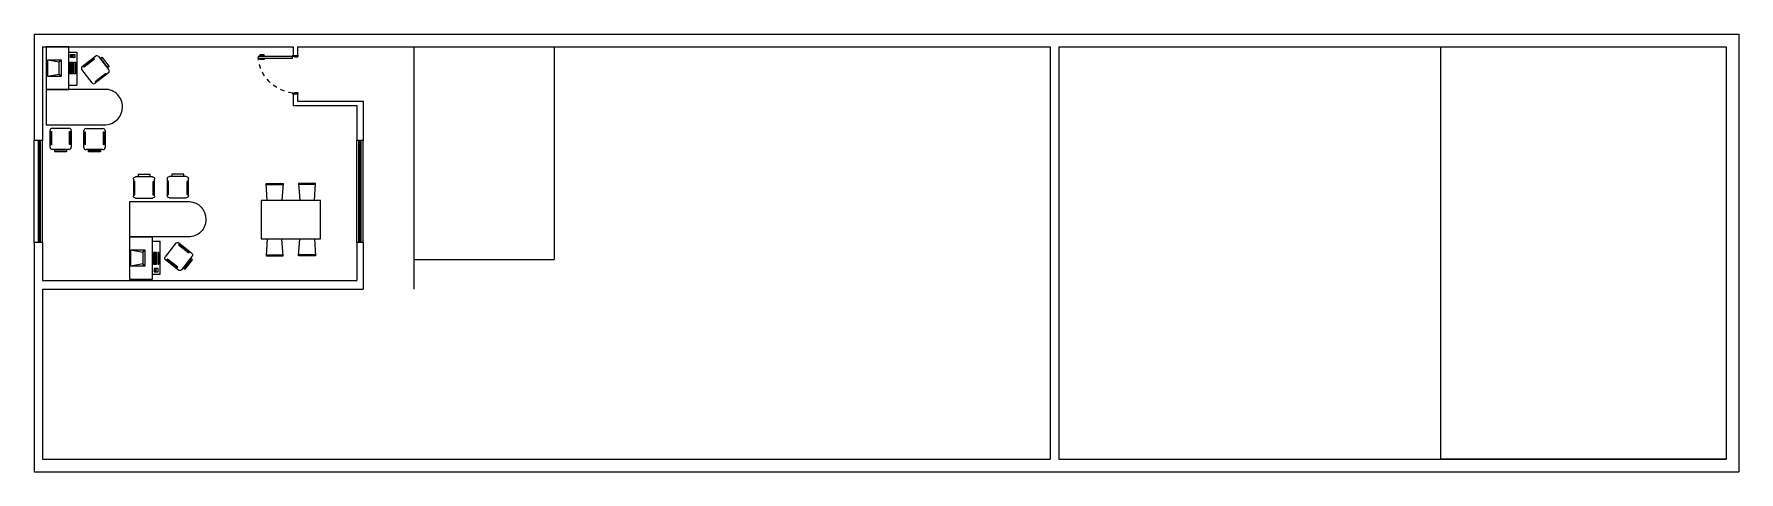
# Model space of a CAD drawing. Header units: millimetres. Extents: x 60.1 to 100.3, y 111.2 to 121.5.
import ezdxf

# ---------------------------------------------------------------- set-up
doc = ezdxf.new("R2010")
doc.units = ezdxf.units.MM
doc.linetypes.add('HIDDEN', pattern=[0.375, 0.25, -0.125])
for name, color, linetype in [('00-MURO', 1, 'Continuous'), ('04-CARPINTERIAS', 3, 'Continuous'), ('06-MOBILIARIO', 252, 'Continuous')]:
    doc.layers.add(name, color=color, linetype=linetype)

# ---------------------------------------------------------------- blocks, each defined once
blk = doc.blocks.new('IRI-OCASA-Layout R 9$0$OCA_puesto gerente')
at = {"layer": '06-MOBILIARIO'}
for p, q in [((0, 2.4735), (0, 1.4745)), ((0.5292, 2.4735), (0, 2.4735)), ((0.5292, 1.4745), (0.5292, 2.4735)), ((0.026144, 2.161848), (0.026144, 1.780848)), ((0.305545, 2.111048), (0.026144, 2.161848)), ((0.356345, 2.161848), (0.026144, 2.161848)), ((0.356345, 2.161848), (0.305545, 2.111048)), ((0.305545, 1.831648), (0.305545, 2.111048)), ((0.356345, 1.780848), (0.356345, 2.161848)), ((0.5292, 2.34927), (0.719485, 2.34927)), ((0.55734, 2.116405), (0.63354, 2.116405)), ((0.55734, 1.837005), (0.55734, 2.116405)), ((0.572581, 2.220396), (0.572581, 2.296596)), ((0.572581, 2.296596), (0.674181, 2.296596)), ((0.674181, 2.220396), (0.572581, 2.220396)), ((0.58274, 1.837005), (0.58274, 2.116405)), ((0.597981, 2.233096), (0.597981, 2.283896)), ((0.597981, 2.283896), (0.623381, 2.283896)), ((0.597981, 2.258496), (0.623381, 2.258496)), ((0.623381, 2.233096), (0.597981, 2.233096)), ((0.60814, 2.116405), (0.60814, 1.837005)), ((0.623381, 2.283896), (0.623381, 2.233096)), ((0.63354, 2.116405), (0.63354, 1.837005)), ((0.65894, 2.116405), (0.68434, 2.116405)), ((0.65894, 1.837005), (0.65894, 2.116405)), ((0.674181, 2.296596), (0.674181, 2.220396)), ((0.68434, 2.116405), (0.68434, 1.837005)), ((0.719485, 2.34927), (0.719485, 1.572094)), ((0.843753, 2.009432), (1.156759, 2.254286)), ((1.226948, 2.245711), (1.472357, 1.931996)), ((0.026144, 1.780848), (0.305545, 1.831648)), ((0.026144, 1.780848), (0.356345, 1.780848)), ((0.305545, 1.831648), (0.356345, 1.780848)), ((0.63354, 1.837005), (0.55734, 1.837005)), ((0.68434, 1.837005), (0.65894, 1.837005)), ((1.080587, 1.625528), (0.835178, 1.939243)), ((1.463782, 1.861807), (1.150775, 1.616953)), ((0, 1.4745), (0.5292, 1.4745)), ((1.3836, 1.4745), (0, 1.4745)), ((0, 1.4745), (0, 0.6411)), ((0.5292, 1.572094), (0.719485, 1.572094)), ((1.7952, 1.059702), (1.7952, 1.063102)), ((0, 0.6411), (1.404391, 0.6411)), ((0.08873, 0.111689), (0.08873, 0.509089)), ((0.13873, 0.559089), (0.53703, 0.559089)), ((0.58703, 0.509089), (0.58703, 0.111689)), ((0.884856, 0.1049), (0.884856, 0.5023)), ((0.934856, 0.5523), (1.333156, 0.5523)), ((1.383156, 0.5023), (1.383156, 0.1049)), ((0.53703, 0.061689), (0.13873, 0.061689)), ((1.333156, 0.0549), (0.934856, 0.0549))]:
    blk.add_line(p, q, dxfattribs=at)
for points in [[(1.119735, 2.199042), (1.131257, 2.184313), (0.88961, 1.995281), (0.878088, 2.01001)], [(1.306357, 2.233303), (1.478999, 2.012608), (1.445367, 1.986298), (1.272725, 2.206994)], [(1.396414, 1.849735), (1.409537, 1.832958), (1.165764, 1.642263), (1.15264, 1.659039)], [(0.12073, 0.172189), (0.09943, 0.172189), (0.09943, 0.481689), (0.12073, 0.481689)], [(0.56633, 0.174889), (0.54763, 0.174889), (0.54763, 0.481689), (0.56633, 0.481689)], [(0.916856, 0.1654), (0.895556, 0.1654), (0.895556, 0.4749), (0.916856, 0.4749)], [(1.362456, 0.1681), (1.343756, 0.1681), (1.343756, 0.4749), (1.362456, 0.4749)], [(0.47833, 0.006789), (0.19813, 0.006789), (0.19813, 0.049489), (0.47833, 0.049489)], [(1.274456, 0), (0.994256, 0), (0.994256, 0.0427), (1.274456, 0.0427)]]:
    blk.add_lwpolyline(points, close=True, dxfattribs=at)
for centre, radius, start, end in [((0.87456, 1.97005), 0.05, 128.034833, 218.034833), ((1.187566, 2.214904), 0.05, 38.034833, 128.034833), ((1.119968, 1.656335), 0.05, 218.034833, 308.034833), ((1.432975, 1.901189), 0.05, 308.034833, 38.034833), ((1.386346, 1.065648), 0.408861, 359.643216, 90.384836), ((1.374057, 1.062211), 0.422202, 274.120115, 359.595756), ((0.13873, 0.509089), 0.05, 90, 180), ((0.53703, 0.509089), 0.05, 0, 90), ((0.934856, 0.5023), 0.05, 90, 180), ((1.333156, 0.5023), 0.05, 0, 90), ((0.13873, 0.111689), 0.05, 180, 270), ((0.53703, 0.111689), 0.05, 270, 0), ((0.934856, 0.1049), 0.05, 180, 270), ((1.333156, 0.1049), 0.05, 270, 0)]:
    blk.add_arc(centre, radius, start, end, dxfattribs=at)
blk = doc.blocks.new('A$C49CE79F2')
at = {"layer": '04-CARPINTERIAS', "lineweight": 9}
for p, q in [((-60, 907.981707, 7.994941), (-60, 887.981707, 7.994941)), ((-60, 907.981707, 7.994941), (-60, 887.981707, 7.994941)), ((-60, 907.981707, 7.994941), (-60, 887.981707, 7.994941)), ((-60, 907.981707, 7.994941), (-60, 887.981707, 7.994941)), ((-60, 887.981707, 7.994941), (-20, 887.981707, 7.994941)), ((-60, 887.981707, 7.994941), (-20, 887.981707, 7.994941)), ((-60, 887.981707, 7.994941), (-20, 887.981707, 7.994941)), ((-60, 887.981707, 7.994941), (-20, 887.981707, 7.994941)), ((-55, 912.981707, 7.994941), (-50, 912.981707, 7.994941)), ((-55, 912.981707, 7.994941), (-50, 912.981707, 7.994941)), ((-50, 902.981707, 7.994941), (0, 902.981707, 7.994941)), ((-50, 902.981707, 7.994941), (0, 902.981707, 7.994941)), ((-50, 902.981707, 7.994941), (0, 902.981707, 7.994941)), ((-50, 902.981707, 7.994941), (0, 902.981707, 7.994941)), ((-50, 902.981707, 7.994941), (0, 902.981707, 7.994941)), ((-50, 902.981707, 7.994941), (0, 902.981707, 7.994941)), ((-50, 902.981707, 7.994941), (0, 902.981707, 7.994941)), ((-50, 902.981707, 7.994941), (0, 902.981707, 7.994941)), ((-50, 902.981707, 7.994941), (0, 902.981707, 7.994941)), ((-50, 902.981707, 7.994941), (0, 902.981707, 7.994941)), ((-50, 902.981707, 7.994941), (0, 902.981707, 7.994941)), ((-50, 902.981707, 7.994941), (50, 902.981707, 7.994941)), ((-20, 887.981707, 7.994941), (-20, 872.981707, 7.994941)), ((-20, 887.981707, 7.994941), (-20, 872.981707, 7.994941)), ((-20, 887.981707, 7.994941), (-20, 872.981707, 7.994941)), ((-20, 887.981707, 7.994941), (-20, 872.981707, 7.994941)), ((-20, 872.981707, 7.994941), (5, 872.981707, 7.994941)), ((-20, 872.981707, 7.994941), (5, 872.981707, 7.994941)), ((-20, 872.981707, 7.994941), (5, 872.981707, 7.994941)), ((-20, 872.981707, 7.994941), (55, 872.981707, 7.994941)), ((50, 912.981707, 7.994941), (55, 912.981707, 7.994941)), ((50, 912.981707, 7.994941), (55, 912.981707, 7.994941)), ((60, 907.981707, 7.994941), (60, 877.981707, 7.994941)), ((60, 907.981707, 7.994941), (60, 877.981707, 7.994941)), ((60, 907.981707, 7.994941), (60, 877.981707, 7.994941)), ((60, 907.981707, 7.994941), (60, 877.981707, 7.994941)), ((-874.982858, 20.285966), (-874.982858, 60.285966)), ((-874.982858, 60.285966), (-65, 60)), ((-874.982858, 20.285966), (-874.982858, 60.285966)), ((-874.982858, 60.285966), (-65, 60)), ((-874.982858, 20.285966), (-874.982858, 60.285966)), ((-874.982858, 60.285966), (-65, 60)), ((-874.982858, 20.285966), (-874.982858, 60.285966)), ((-874.982858, 60.285966), (-65, 60)), ((-65, 20), (-874.982858, 20.285966)), ((-65, 20), (-874.982858, 20.285966)), ((-65, 20), (-874.982858, 20.285966)), ((-65, 20), (-874.982858, 20.285966)), ((-65, 60), (-65, 20)), ((-65, 60), (-65, 20)), ((-65, 60), (-65, 20)), ((-65, 60), (-65, 20)), ((-60, 15), (-20, 15)), ((-60, -5), (-60, 15)), ((-60, 15), (-20, 15)), ((-60, -5), (-60, 15)), ((-60, 15), (-20, 15)), ((-60, -5), (-60, 15)), ((-60, 15), (-20, 15)), ((-60, -5), (-60, 15)), ((-50, 0), (0, 0)), ((-50, 0), (0, 0)), ((-50, 0), (0, 0)), ((-50, 0), (0, 0)), ((-50, 0), (0, 0)), ((-50, 0), (0, 0)), ((-50, 0), (0, 0)), ((-50, 0), (0, 0)), ((-50, 0), (0, 0)), ((-50, 0), (0, 0)), ((-50, 0), (0, 0)), ((-50, 0), (50, 0)), ((-20, 15), (-20, 30)), ((-20, 30), (5, 30)), ((-20, 15), (-20, 30)), ((-20, 30), (5, 30)), ((-20, 15), (-20, 30)), ((-20, 30), (5, 30)), ((-20, 15), (-20, 30)), ((-20, 30), (55, 30)), ((60, -5), (60, 25)), ((60, -5), (60, 25)), ((60, -5), (60, 25)), ((60, -5), (60, 25)), ((-55, -10), (-50, -10)), ((-55, -10), (-50, -10)), ((50, -10), (55, -10)), ((50, -10), (55, -10))]:
    blk.add_line(p, q, dxfattribs=at)
at = {"layer": '04-CARPINTERIAS'}
for p, q in [((-50, 912.981707, 7.994941), (-50, 902.981707, 7.994941)), ((-50, 912.981707, 7.994941), (-50, 902.981707, 7.994941)), ((-50, 912.981707, 7.994941), (-50, 902.981707, 7.994941)), ((-50, 912.981707, 7.994941), (-50, 902.981707, 7.994941)), ((-50, 902.981707, 7.994941), (0, 902.981707, 7.994941)), ((-50, 902.981707, 7.994941), (0, 902.981707, 7.994941)), ((50, 912.981707, 7.994941), (50, 902.981707, 7.994941)), ((50, 912.981707, 7.994941), (50, 902.981707, 7.994941)), ((50, 912.981707, 7.994941), (50, 902.981707, 7.994941)), ((-50, 0), (0, 0)), ((-50, -10), (-50, 0)), ((-50, -10), (-50, 0)), ((-50, 0), (0, 0)), ((-50, -10), (-50, 0)), ((-50, -10), (-50, 0)), ((50, -10), (50, 0)), ((50, -10), (50, 0)), ((50, -10), (50, 0))]:
    blk.add_line(p, q, dxfattribs=at)
at = {"layer": '04-CARPINTERIAS', "color": 252}
for p, q in [((-732.821822, 93.577966), (-835.875822, 93.577966)), ((-835.875822, 93.577966), (-835.875822, 79.511966)), ((-732.821822, 93.577966), (-835.875822, 93.577966)), ((-835.875822, 93.577966), (-835.875822, 79.511966)), ((-732.821822, 93.577966), (-835.875822, 93.577966)), ((-835.875822, 93.577966), (-835.875822, 79.511966)), ((-732.821822, 93.577966), (-835.875822, 93.577966)), ((-835.875822, 93.577966), (-835.875822, 79.511966)), ((-835.875822, 79.511966), (-826.499822, 79.511966)), ((-835.875822, 79.511966), (-826.499822, 79.511966)), ((-835.875822, 79.511966), (-826.499822, 79.511966)), ((-835.875822, 79.511966), (-826.499822, 79.511966)), ((-835.875822, 60.285966), (-835.875822, 69.353966)), ((-835.875822, 69.353966), (-803.059822, 69.353966)), ((-835.875822, 60.285966), (-835.875822, 69.353966)), ((-835.875822, 69.353966), (-803.059822, 69.353966)), ((-835.875822, 60.285966), (-835.875822, 69.353966)), ((-835.875822, 69.353966), (-803.059822, 69.353966)), ((-835.875822, 60.285966), (-835.875822, 69.353966)), ((-835.875822, 69.353966), (-803.059822, 69.353966)), ((-835.875822, 20.285966), (-835.875822, 11.217966)), ((-835.875822, 20.285966), (-835.875822, 11.217966)), ((-835.875822, 20.285966), (-835.875822, 11.217966)), ((-835.875822, 20.285966), (-835.875822, 11.217966)), ((-835.875822, 11.217966), (-803.059822, 11.217966)), ((-835.875822, 11.217966), (-803.059822, 11.217966)), ((-835.875822, 11.217966), (-803.059822, 11.217966)), ((-835.875822, 11.217966), (-803.059822, 11.217966)), ((-835.875822, -13.006034), (-835.875822, 1.059966)), ((-835.875822, 1.059966), (-826.499822, 1.059966)), ((-835.875822, -13.006034), (-835.875822, 1.059966)), ((-835.875822, 1.059966), (-826.499822, 1.059966)), ((-835.875822, -13.006034), (-835.875822, 1.059966)), ((-835.875822, 1.059966), (-826.499822, 1.059966)), ((-835.875822, -13.006034), (-835.875822, 1.059966)), ((-835.875822, 1.059966), (-826.499822, 1.059966)), ((-826.499822, 69.353966), (-826.499822, 79.511966)), ((-826.499822, 79.511966), (-812.045822, 79.511966)), ((-826.499822, 79.511966), (-732.821822, 79.511966)), ((-826.499822, 69.353966), (-826.499822, 79.511966)), ((-826.499822, 79.511966), (-812.045822, 79.511966)), ((-826.499822, 79.511966), (-732.821822, 79.511966)), ((-826.499822, 69.353966), (-826.499822, 79.511966)), ((-826.499822, 79.511966), (-812.045822, 79.511966)), ((-826.499822, 79.511966), (-732.821822, 79.511966)), ((-826.499822, 69.353966), (-826.499822, 79.511966)), ((-826.499822, 79.511966), (-812.045822, 79.511966)), ((-826.499822, 79.511966), (-732.821822, 79.511966)), ((-826.499822, 11.217966), (-826.499822, 1.059966)), ((-826.499822, 11.217966), (-826.499822, 1.059966)), ((-826.499822, 11.217966), (-826.499822, 1.059966)), ((-826.499822, 11.217966), (-826.499822, 1.059966)), ((-826.499822, 1.059966), (-812.045822, 1.059966)), ((-826.499822, 1.059966), (-732.821822, 1.059966)), ((-826.499822, 1.059966), (-812.045822, 1.059966)), ((-826.499822, 1.059966), (-732.821822, 1.059966)), ((-826.499822, 1.059966), (-812.045822, 1.059966)), ((-826.499822, 1.059966), (-732.821822, 1.059966)), ((-826.499822, 1.059966), (-812.045822, 1.059966)), ((-826.499822, 1.059966), (-732.821822, 1.059966)), ((-812.045822, 79.511966), (-812.045822, 69.353966)), ((-812.045822, 79.511966), (-812.045822, 69.353966)), ((-812.045822, 79.511966), (-812.045822, 69.353966)), ((-812.045822, 79.511966), (-812.045822, 69.353966)), ((-812.045822, 1.059966), (-812.045822, 11.217966)), ((-812.045822, 1.059966), (-812.045822, 11.217966)), ((-812.045822, 1.059966), (-812.045822, 11.217966)), ((-812.045822, 1.059966), (-812.045822, 11.217966)), ((-803.059822, 69.353966), (-803.059822, 60.285966)), ((-803.059822, 69.353966), (-803.059822, 60.285966)), ((-803.059822, 69.353966), (-803.059822, 60.285966)), ((-803.059822, 69.353966), (-803.059822, 60.285966)), ((-803.059822, 11.217966), (-803.059822, 20.285966)), ((-803.059822, 11.217966), (-803.059822, 20.285966)), ((-803.059822, 11.217966), (-803.059822, 20.285966)), ((-803.059822, 11.217966), (-803.059822, 20.285966)), ((-732.821822, 79.511966), (-732.821822, 93.577966)), ((-732.821822, 79.511966), (-732.821822, 93.577966)), ((-732.821822, 79.511966), (-732.821822, 93.577966)), ((-732.821822, 79.511966), (-732.821822, 93.577966)), ((-732.821822, 1.059966), (-732.821822, -13.006034)), ((-732.821822, 1.059966), (-732.821822, -13.006034)), ((-732.821822, 1.059966), (-732.821822, -13.006034)), ((-732.821822, 1.059966), (-732.821822, -13.006034)), ((-732.821822, -13.006034), (-835.875822, -13.006034)), ((-732.821822, -13.006034), (-835.875822, -13.006034)), ((-732.821822, -13.006034), (-835.875822, -13.006034)), ((-732.821822, -13.006034), (-835.875822, -13.006034))]:
    blk.add_line(p, q, dxfattribs=at)
at = {"layer": '04-CARPINTERIAS', "lineweight": 9}
blk.add_circle((-65, 15), 5, dxfattribs=at)
blk.add_circle((-65, 15), 5, dxfattribs=at)
blk.add_circle((-65, 15), 5, dxfattribs=at)
blk.add_circle((-65, 15), 5, dxfattribs=at)
at = {"layer": '04-CARPINTERIAS', "color": 252, "linetype": 'HIDDEN', "ltscale": 0.01}
blk.add_arc((55.211858, -40.541058, 15.989881), 935.643253, 97.073155, 173.813665, dxfattribs=at)
at = {"layer": '04-CARPINTERIAS', "lineweight": 9}
for centre, start, end in [((-55, 907.981707, 7.994941), 90, 180), ((-55, 907.981707, 7.994941), 90, 180), ((55, 907.981707, 7.994941), 0, 90), ((55, 907.981707, 7.994941), 0, 90), ((55, 877.981707, 7.994941), 270, 0), ((55, 877.981707, 7.994941), 270, 0), ((55, 877.981707, 7.994941), 270, 0), ((55, 877.981707, 7.994941), 270, 0), ((55, 25), 0, 90), ((55, 25), 0, 90), ((55, 25), 0, 90), ((55, 25), 0, 90), ((-55, -5), 180, 270), ((-55, -5), 180, 270), ((55, -5), 270, 0), ((55, -5), 270, 0)]:
    blk.add_arc(centre, 5, start, end, dxfattribs=at)
blk = doc.blocks.new('mesa_comedor_1.40x0.90')
for p, q in [((-1.275, 1.281796), (-1.275, 0.884921, 3.76699)), ((-1.275, 1.281796), (-1.275, 0.884921, 3.76699)), ((-1.275, 1.281796), (-1.275, 0.884921, 3.76699)), ((0.375, 1.281796), (0.375, 0.884921, 3.76699)), ((0.375, 1.281796), (0.375, 0.884921, 3.76699)), ((0.375, 1.281796), (0.375, 0.884921, 3.76699)), ((-1.275, 0.118204), (-1.275, 0.515079, 3.76699)), ((-1.275, 0.118204), (-1.275, 0.515079, 3.76699)), ((-1.275, 0.118204), (-1.275, 0.515079, 3.76699)), ((0.375, 0.118204), (0.375, 0.515079, 3.76699)), ((0.375, 0.118204), (0.375, 0.515079, 3.76699)), ((0.375, 0.118204), (0.375, 0.515079, 3.76699))]:
    blk.add_line(p, q)
for points in [[(-0.9, 1.258358), (-1.3, 1.283358), (-1.3, 0.883358), (-0.9, 0.908358)], [(-0.9, 1.258358), (-1.3, 1.283358), (-1.3, 0.883358), (-0.9, 0.908358)], [(-0.9, 1.258358), (-1.3, 1.283358), (-1.3, 0.883358), (-0.9, 0.908358)], [(0, 1.258358), (0.4, 1.283358), (0.4, 0.883358), (0, 0.908358)], [(0, 1.258358), (0.4, 1.283358), (0.4, 0.883358), (0, 0.908358)], [(0, 1.258358), (0.4, 1.283358), (0.4, 0.883358), (0, 0.908358)], [(-0.9, 0.141642), (-1.3, 0.116642), (-1.3, 0.516642), (-0.9, 0.491642)], [(-0.9, 0.141642), (-1.3, 0.116642), (-1.3, 0.516642), (-0.9, 0.491642)], [(-0.9, 0.141642), (-1.3, 0.116642), (-1.3, 0.516642), (-0.9, 0.491642)], [(0, 0.141642), (0.4, 0.116642), (0.4, 0.516642), (0, 0.491642)], [(0, 0.141642), (0.4, 0.116642), (0.4, 0.516642), (0, 0.491642)], [(0, 0.141642), (0.4, 0.116642), (0.4, 0.516642), (0, 0.491642)]]:
    blk.add_lwpolyline(points)
blk.add_lwpolyline([(-0.9, 0), (0, 0), (0, 1.4), (-0.9, 1.4)], close=True)

msp = doc.modelspace()

# ---------------------------------------------------------------- linework, layer by layer
at = {"layer": '00-MURO'}
for p, q in [((60.122957, 121.512746), (100.272957, 121.512746)), ((60.122957, 121.512746), (60.122957, 119.012746)), ((100.272957, 121.512746), (100.272957, 111.212746)), ((60.322957, 121.212746), (66.222957, 121.212746)), ((60.322957, 121.212746), (60.322957, 119.012746)), ((66.222957, 121.212746), (66.222957, 121.009987)), ((66.222957, 121.009987), (66.322957, 121.009987)), ((66.322957, 121.212746), (84.052957, 121.212746)), ((66.322957, 121.212746), (66.322957, 121.009987)), ((72.372957, 121.212746), (72.372957, 116.212746)), ((84.052957, 121.212746), (84.052957, 111.512746)), ((84.252957, 121.212746), (93.452957, 121.212746)), ((84.252957, 121.212746), (84.252957, 111.512746)), ((93.452957, 121.212746), (99.972957, 121.212746)), ((99.972957, 121.212746), (99.972957, 111.512746)), ((66.222957, 120.109987, -0.073756), (66.322957, 120.109987, -0.073756)), ((66.222957, 120.109987, -0.073756), (66.222957, 119.832746)), ((66.322957, 120.109987, -0.073756), (66.322957, 119.932746)), ((66.222957, 119.832746), (67.722957, 119.832746)), ((66.322957, 119.932746), (67.872957, 119.932746)), ((67.722957, 119.832746), (67.722957, 119.012746)), ((67.872957, 119.932746), (67.872957, 119.012746)), ((60.322957, 119.012746), (60.122957, 119.012746)), ((67.872957, 119.012746), (67.722957, 119.012746)), ((60.122957, 116.612746), (60.122957, 111.212746)), ((60.322957, 116.612746), (60.122957, 116.612746)), ((60.322957, 116.612746), (60.322957, 115.712746)), ((67.722957, 116.612746), (67.722957, 115.712746)), ((67.872957, 116.612746), (67.722957, 116.612746)), ((67.872957, 116.612746), (67.872957, 115.512746)), ((69.072957, 116.212746, -0.110633), (72.372957, 116.212746)), ((60.322957, 115.712746), (67.722957, 115.712746)), ((60.322957, 115.512746), (67.872957, 115.512746)), ((60.322957, 115.512746), (60.322957, 111.512746)), ((60.322957, 111.512746), (84.052957, 111.512746)), ((84.252957, 111.512746), (99.972957, 111.512746)), ((60.122957, 111.212746), (100.272957, 111.212746))]:
    msp.add_line(p, q, dxfattribs=at)
msp.add_lwpolyline([(69.072957, 115.512746), (69.072957, 121.212746), (69.072957, 121.212746)], dxfattribs=at)
at = {"layer": '04-CARPINTERIAS'}
for p, q in [((60.122957, 116.612746), (60.122957, 119.012746)), ((60.222957, 116.612746), (60.222957, 119.012746)), ((60.247957, 119.012746), (60.247957, 116.612746)), ((60.272957, 116.612746), (60.272957, 119.012746)), ((60.322957, 116.612746), (60.322957, 119.012746)), ((67.722957, 116.612746), (67.722957, 119.012746)), ((67.772957, 116.612746), (67.772957, 119.012746)), ((67.797957, 119.012746), (67.797957, 116.612746)), ((67.822957, 116.612746), (67.822957, 119.012746)), ((67.872957, 116.612746), (67.872957, 119.012746))]:
    msp.add_line(p, q, dxfattribs=at)
at = {"layer": '06-MOBILIARIO'}
msp.add_lwpolyline([(99.972957, 111.512746), (93.252957, 111.512746), (93.252957, 121.212746), (99.972957, 121.212746)], close=True, dxfattribs=at)

# ---------------------------------------------------------------- block references
at = {"layer": '00-MURO', "extrusion": (4.98724e-17, -0.090498, 0.995897), "xscale": -0.001, "yscale": 0.001, "zscale": 0.001, "rotation": 180}
msp.add_blockref('A$C49CE79F2', (66.272957, 120.513443, -10.951115), dxfattribs=at)
at = {"layer": '06-MOBILIARIO'}
msp.add_blockref('IRI-OCASA-Layout R 9$0$OCA_puesto gerente', (60.410883, 118.739246), dxfattribs=at)
at = {"layer": '06-MOBILIARIO', "xscale": -1, "rotation": 180}
msp.add_blockref('IRI-OCASA-Layout R 9$0$OCA_puesto gerente', (62.374653, 118.215376), dxfattribs=at)
at = {"layer": '06-MOBILIARIO', "rotation": 90}
msp.add_blockref('mesa_comedor_1.40x0.90', (66.869707, 117.596385, -47876.805314), dxfattribs=at)

doc.saveas('drawing.dxf')
